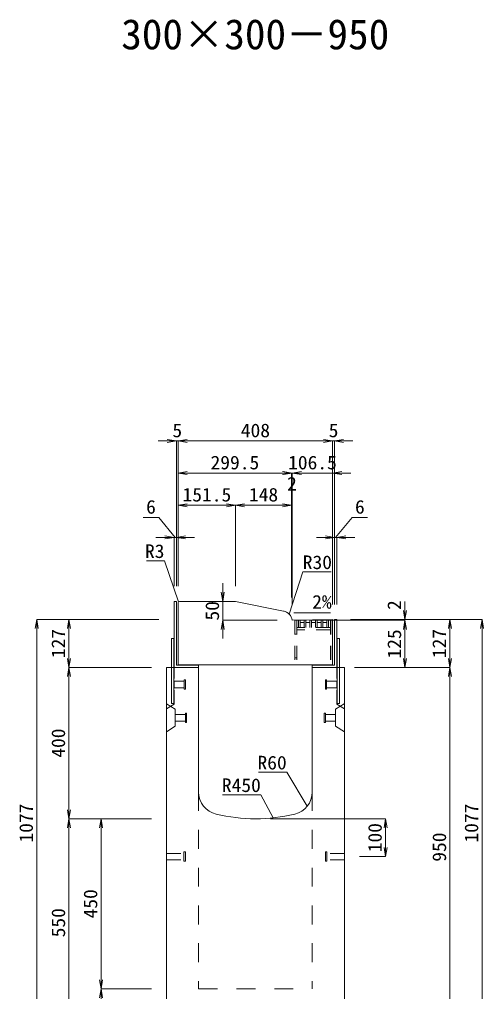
# Model space of a CAD drawing. Units: millimetres at full size. Extents: x -1809 to 57027, y -20349 to 17321.
# Drawn here: x 6276 to 7503, y -8503 to -5932 of the extents above; entities that cross this region are included whole.
import ezdxf
from ezdxf.enums import TextEntityAlignment as Align

# ---------------------------------------------------------------- set-up
doc = ezdxf.new("R2010")
doc.units = ezdxf.units.MM
doc.header["$LTSCALE"] = 50
for name, pattern in [('USER1', [2, 1, -1]), ('USER2', [1.35, 0.75, -0.6]), ('USER3', [1.35, 0.75, -0.6])]:
    doc.linetypes.add(name, pattern=pattern)
for name, color, linetype, lineweight in [('インサート', 3, 'USER2', 9), ('受枠', 3, 'Continuous', 5), ('寸法線', 7, 'Continuous', 13), ('引出線', 4, 'Continuous', 13), ('本体', 2, 'Continuous', 13), ('補助線', 8, 'Continuous', 13), ('ｸﾞﾚｰﾁﾝｸﾞ', 7, 'USER3', 9)]:
    doc.layers.add(name, color=color, linetype=linetype, lineweight=lineweight)
doc.layers.add('文字', color=7, linetype='Continuous')
doc.styles.add('ＭＳ 明朝', font='')
doc.styles.get('ＭＳ 明朝').set_extended_font_data('MS Mincho')

# ---------------------------------------------------------------- blocks, each defined once
blk = doc.blocks.new('open_arrow')
at = {"color": 0, "linetype": 'Continuous', "lineweight": -2}
blk.add_lwpolyline([(7.5, 1.25), (0, 0), (7.5, -1.25)], dxfattribs=at)

msp = doc.modelspace()

# ---------------------------------------------------------------- linework, layer by layer
at = {"layer": 'インサート'}
for p, q in [((6685, -7682.55), (6712, -7682.55)), ((6685, -7682.55), (6685, -7699.55)), ((6715, -7678.55), (6712, -7678.55)), ((6712, -7678.55), (6712, -7703.55)), ((6715, -7703.55), (6715, -7678.55)), ((7085, -7678.55), (7088, -7678.55)), ((7085, -7703.55), (7085, -7678.55)), ((7088, -7678.55), (7088, -7703.55)), ((7115, -7682.55), (7088, -7682.55)), ((7115, -7682.55), (7115, -7699.55)), ((6685, -7699.55), (6712, -7699.55)), ((6712, -7703.55), (6715, -7703.55)), ((7088, -7703.55), (7085, -7703.55)), ((7115, -7699.55), (7088, -7699.55)), ((6688.2, -7770.55), (6715.2, -7770.55)), ((6688.2, -7770.55), (6688.2, -7787.55)), ((6688.2, -7787.55), (6715.2, -7787.55)), ((6718.2, -7766.55), (6715.2, -7766.55)), ((6715.2, -7766.55), (6715.2, -7791.55)), ((6718.2, -7791.55), (6718.2, -7766.55)), ((7081.8, -7766.55), (7084.8, -7766.55)), ((7081.8, -7791.55), (7081.8, -7766.55)), ((7084.8, -7766.55), (7084.8, -7791.55)), ((7111.8, -7770.55), (7084.8, -7770.55)), ((7111.8, -7787.55), (7084.8, -7787.55)), ((7111.8, -7770.55), (7111.8, -7787.55)), ((6715.2, -7791.55), (6718.2, -7791.55)), ((7084.8, -7791.55), (7081.8, -7791.55)), ((6665, -8137.55), (6711, -8137.55)), ((6665, -8154.55), (6665, -8137.55)), ((6711, -8158.55), (6711, -8133.55)), ((6711, -8133.55), (6715, -8133.55)), ((6715, -8158.55), (6715, -8133.55)), ((7085, -8133.55), (7089, -8133.55)), ((7085, -8133.55), (7085, -8158.55)), ((7089, -8133.55), (7089, -8158.55)), ((7135, -8137.55), (7089, -8137.55)), ((7135, -8137.55), (7135, -8154.55)), ((6665, -8154.55), (6711, -8154.55)), ((6715, -8158.55), (6711, -8158.55)), ((7089, -8158.55), (7085, -8158.55)), ((7135, -8154.55), (7089, -8154.55))]:
    msp.add_line(p, q, dxfattribs=at)
at = {"layer": '受枠'}
for p, q in [((6685, -7471.05), (6685, -7646.05)), ((6685, -7471.05), (6691, -7471.05)), ((6685, -7471.05), (6691, -7471.05)), ((6691, -7471.05), (6691, -7640.05)), ((7109, -7519.06), (7109, -7640.05)), ((7109, -7519.06), (7115, -7519.06)), ((7115, -7646.05), (7115, -7519.06)), ((6678, -7741.05), (6678, -7569.06)), ((6684, -7569.06), (6678, -7569.06)), ((6684, -7741.05), (6684, -7569.06)), ((7116, -7741.05), (7116, -7569.06)), ((7116, -7569.06), (7122, -7569.06)), ((7122, -7741.05), (7122, -7569.06)), ((6750, -7646.05), (6685, -7646.05)), ((6691, -7640.05), (6750, -7640.05)), ((6750, -7646.05), (6750, -7640.05)), ((7050, -7640.05), (7050, -7646.05)), ((7050, -7640.05), (7109, -7640.05)), ((7050, -7646.05), (7050, -7640.05)), ((7115, -7646.05), (7050, -7646.05)), ((6684, -7741.05), (6678, -7741.05)), ((7116, -7741.05), (7122, -7741.05))]:
    msp.add_line(p, q, dxfattribs=at)
at = {"layer": '寸法線'}
for p, q in [((6744, -7046.93), (6643, -7046.93)), ((6691, -7431.03), (6691, -7046.93)), ((6696, -7431.03), (6696, -7046.93)), ((7104, -7046.93), (6696, -7046.93)), ((6696, -7431.03), (6696, -7046.93)), ((7056, -7046.93), (7157, -7046.93)), ((7104, -7479.23), (7104, -7046.93)), ((7104, -7479.23), (7104, -7046.93)), ((7109, -7479.04), (7109, -7046.93)), ((6995.51, -7131.93), (6696, -7131.93)), ((6696, -7431.03), (6696, -7131.93)), ((6947.51, -7131.93), (7045.44, -7131.93)), ((6949.44, -7131.93), (7152, -7131.93)), ((6995.51, -7461.09), (6995.51, -7131.93)), ((6995.51, -7461.09), (6995.51, -7131.93)), ((6997.44, -7481.08), (6997.44, -7131.93)), ((6997.44, -7481.08), (6997.44, -7131.93)), ((7104, -7479.23), (7104, -7131.93)), ((6696, -7216.93), (6847.5, -7216.93)), ((6696, -7431.03), (6696, -7216.93)), ((6847.5, -7431.03), (6847.5, -7216.93)), ((6847.5, -7216.93), (6995.51, -7216.93)), ((6847.5, -7431.03), (6847.5, -7216.93)), ((6995.51, -7461.09), (6995.51, -7216.93)), ((6644.67, -7249.13), (6603.44, -7249.13)), ((6688, -7301.93), (6644.67, -7249.13)), ((7112, -7301.93), (7155.33, -7249.13)), ((7155.33, -7249.13), (7196.56, -7249.13)), ((6739, -7301.93), (6637, -7301.93)), ((6685, -7431.03), (6685, -7301.93)), ((6691, -7431.03), (6691, -7301.93)), ((7061, -7301.93), (7163, -7301.93)), ((7109, -7479.04), (7109, -7301.93)), ((7115, -7479.04), (7115, -7301.93)), ((6813.83, -7569.11), (6813.83, -7423.05)), ((6813.83, -7471.05), (6807.48, -7471.05)), ((7294.94, -7569.1), (7294.94, -7471.25)), ((6322.06, -8596.05), (6322.06, -7519.05)), ((6644.98, -7519.05), (6322.06, -7519.05)), ((6407.06, -7519.05), (6407.06, -7646.05)), ((6644.98, -7519.05), (6407.06, -7519.05)), ((6957.42, -7521.11), (6813.83, -7521.11)), ((7044.46, -7521.1), (7294.94, -7521.1)), ((7044.46, -7521.1), (7294.94, -7521.1)), ((7151.02, -7519.25), (7294.94, -7519.25)), ((7155.02, -7519.06), (7413.78, -7519.06)), ((7155.02, -7519.06), (7498.78, -7519.06)), ((7294.94, -7646.05), (7294.94, -7521.1)), ((7413.78, -7519.06), (7413.78, -7646.05)), ((7498.78, -7519.06), (7498.78, -8596.05)), ((6624.98, -7646.05), (6407.06, -7646.05)), ((6407.06, -7646.05), (6407.06, -8046.05)), ((6624.98, -7646.05), (6407.06, -7646.05)), ((7162.02, -7646.05), (7294.94, -7646.05)), ((7175.02, -7646.05), (7413.78, -7646.05)), ((7175.02, -7646.05), (7413.78, -7646.05)), ((7413.78, -7646.05), (7413.78, -8596.05)), ((6624.98, -8046.05), (6407.06, -8046.05)), ((6407.06, -8596.05), (6407.06, -8046.05)), ((6624.98, -8046.05), (6407.06, -8046.05)), ((6492.06, -8046.05), (6492.06, -8496.05)), ((6624.98, -8046.05), (6492.06, -8046.05)), ((6940.02, -8046.05), (7243.78, -8046.05)), ((7243.78, -8046.05), (7243.78, -8146.05)), ((7175.02, -8146.05), (7243.78, -8146.05)), ((6624.98, -8496.05), (6492.06, -8496.05)), ((6492.06, -8496.05), (6492.06, -8596.05)), ((6624.98, -8496.05), (6492.06, -8496.05))]:
    msp.add_line(p, q, dxfattribs=at)
at = {"layer": '引出線'}
for points in [[(6696.88, -7471.93), (6659.65, -7363.53), (6611.92, -7363.53)], [(6989.42, -7505.21), (7025.11, -7392.88), (7099.79, -7392.88)], [(7001.31, -7501.75), (7050.05, -7501.21), (7098.81, -7501.21)], [(7037.07, -8012.74), (6982.66, -7922.84), (6907.98, -7922.84)], [(6946.44, -8043.65), (6914.22, -7982.51), (6813.21, -7982.51)]]:
    msp.add_lwpolyline(points, dxfattribs=at)
at = {"layer": '本体', "lineweight": 20}
for p, q in [((6696, -7474.05), (6696, -7639.05)), ((6847.5, -7471.05), (6698.95, -7471.05)), ((6973.81, -7496.66), (6847.5, -7471.05)), ((6997.44, -7521.1), (7104, -7519.25)), ((7104, -7639.05), (7104, -7519.25)), ((7104, -7639.05), (6696, -7639.05))]:
    msp.add_line(p, q, dxfattribs=at)
at = {"layer": '本体'}
for p, q in [((6665, -7646.05), (6665, -8596.05)), ((6665, -7646.05), (6750, -7646.05)), ((6750, -7646.05), (6750, -7975.53)), ((7050, -7646.05), (7050, -7975.53)), ((7050, -7646.05), (7135, -7646.05)), ((7135, -7646.05), (7135, -8596.05))]:
    msp.add_line(p, q, dxfattribs=at)
at = {"layer": '本体', "linetype": 'USER2', "lineweight": 9}
for p, q in [((6685, -7743.05), (6685, -7646.05)), ((7115, -7743.05), (7115, -7646.05)), ((6665, -7755.55), (6685, -7743.05)), ((7135, -7755.55), (7115, -7743.05))]:
    msp.add_line(p, q, dxfattribs=at)
at = {"layer": '本体', "lineweight": 9}
for p, q in [((6665, -7742.05), (6688.2, -7756.55)), ((6688.2, -7756.55), (6688.2, -7801.55)), ((7134.58, -7742.31), (7111.8, -7756.55)), ((7111.8, -7756.55), (7111.8, -7801.55)), ((6688.2, -7801.55), (6665, -7816.05)), ((7111.8, -7801.55), (7135, -7816.05))]:
    msp.add_line(p, q, dxfattribs=at)
at = {"layer": '本体', "linetype": 'USER1', "lineweight": 15}
for p, q in [((6750, -7975.53), (6750, -8496.05)), ((7050, -7975.53), (7050, -8496.05)), ((6750, -8496.05), (7050, -8496.05))]:
    msp.add_line(p, q, dxfattribs=at)
at = {"layer": '本体', "lineweight": 20}
for centre, radius, start, end in [((6699, -7474.05), 3, 90, 180), ((6967.85, -7526.06), 30, 9.51572, 78.54145)]:
    msp.add_arc(centre, radius, start, end, dxfattribs=at)
at = {"layer": '本体'}
for centre, radius, start, end in [((6810, -7975.53), 60, 180, 256.65764), ((6990, -7975.53), 60, 283.34236, 0), ((6900, -7596.05), 450, 256.65764, 283.34236)]:
    msp.add_arc(centre, radius, start, end, dxfattribs=at)
at = {"layer": '補助線'}
msp.add_line((6973.82, -7496.71), (6975.55, -7497.06), dxfattribs=at)
at = {"layer": 'ｸﾞﾚｰﾁﾝｸﾞ', "linetype": 'USER2', "lineweight": 5}
for p, q in [((7102.5, -7521.05), (7004.5, -7521.05)), ((7004.5, -7521.05), (7004.5, -7639.05)), ((7009, -7521.05), (7009, -7639.05)), ((7013.5, -7540.05), (7013.5, -7521.05)), ((7018, -7540.05), (7018, -7521.05)), ((7018, -7527.05), (7028.6, -7527.05)), ((7028.6, -7540.05), (7028.6, -7521.05)), ((7033.1, -7540.05), (7033.1, -7521.05)), ((7033.1, -7527.05), (7043.7, -7527.05)), ((7043.7, -7540.05), (7043.7, -7521.05)), ((7048.2, -7540.05), (7048.2, -7521.05)), ((7048.2, -7527.05), (7058.8, -7527.05)), ((7058.8, -7540.05), (7058.8, -7521.05)), ((7063.3, -7540.05), (7063.3, -7521.05)), ((7063.3, -7527.05), (7073.9, -7527.05)), ((7073.9, -7540.05), (7073.9, -7521.05)), ((7078.4, -7540.05), (7078.4, -7521.05)), ((7078.4, -7527.05), (7089, -7527.05)), ((7089, -7540.05), (7089, -7521.05)), ((7093.5, -7540.05), (7093.5, -7521.05)), ((7098, -7521.05), (7098, -7639.05)), ((7102.5, -7521.05), (7102.5, -7639.05)), ((7009, -7557.55), (7004.5, -7557.55)), ((7098, -7540.05), (7009, -7540.05)), ((7098, -7546.05), (7009, -7546.05)), ((7009, -7620.55), (7004.5, -7620.55))]:
    msp.add_line(p, q, dxfattribs=at)

# ---------------------------------------------------------------- block references
at = {"layer": '寸法線', "xscale": 3.2, "yscale": 3.2}
for p, rotation in [((6691, -7046.93), 180), ((7104, -7046.93), 180), ((7104, -7046.93), 180), ((6995.51, -7131.93), 180), ((6995.51, -7131.93), 180), ((6997.44, -7131.93), 180), ((6847.5, -7216.93), 180), ((6995.51, -7216.93), 180), ((6685, -7301.93), 180), ((7109, -7301.93), 180), ((6813.83, -7471.05), 90), ((7294.94, -7519.25), 90), ((6322.06, -7519.05), 270), ((6407.06, -7519.05), 270), ((6813.83, -7521.11), 270), ((7294.94, -7521.1), 270), ((7294.94, -7521.1), 270), ((7413.78, -7519.06), 270), ((7498.78, -7519.06), 270), ((6407.06, -7646.05), 90), ((7294.94, -7646.05), 90), ((7413.78, -7646.05), 90), ((6407.06, -7646.05), 270), ((7413.78, -7646.05), 270), ((6407.06, -8046.05), 90), ((6407.06, -8046.05), 270), ((6492.06, -8046.05), 270), ((7243.78, -8046.05), 270), ((7243.78, -8146.05), 90), ((6492.06, -8496.05), 90), ((6492.06, -8496.05), 270)]:
    msp.add_blockref('open_arrow', p, dxfattribs=dict(at, rotation=rotation))
for p in [(6696, -7046.93), (6696, -7046.93), (7109, -7046.93), (6696, -7131.93), (6997.44, -7131.93), (7104, -7131.93), (6696, -7216.93), (6847.5, -7216.93), (6691, -7301.93), (7115, -7301.93)]:
    msp.add_blockref('open_arrow', p, dxfattribs=at)
at = {"layer": '引出線', "xscale": 0.0533, "yscale": 0.0533}
for p, rotation in [((6696.88, -7471.93), 109), ((6989.42, -7505.21), 72.4), ((7001.31, -7501.75), 0.6), ((7037.07, -8012.74), 121.2), ((6946.44, -8043.65), 117.8)]:
    msp.add_blockref('open_arrow', p, dxfattribs=dict(at, rotation=rotation))

# ---------------------------------------------------------------- texts
at = {"layer": '寸法線', "style": 'ＭＳ 明朝', "width": 1.05}
for s, p in [('5', (6693.5, -7018.91)), ('408', (6900, -7018.91)), ('5', (7106.5, -7018.91)), ('299.5', (6845.75, -7103.91)), ('106.5', (7050.72, -7103.91)), ('2', (6996.47, -7159.95)), ('151.5', (6771.75, -7188.91)), ('148', (6921.5, -7188.91)), ('6', (6624.05, -7221.11)), ('6', (7175.95, -7221.11))]:
    msp.add_text(s, height=36.03, dxfattribs=at).set_placement(p, align=Align.MIDDLE_CENTER)
for s, p in [('50', (6785.81, -7496.08)), ('2', (7266.92, -7480.99)), ('127', (6379.04, -7582.55)), ('125', (7266.92, -7583.58)), ('127', (7385.76, -7582.56)), ('400', (6379.04, -7846.05)), ('1077', (6294.04, -8057.55)), ('1077', (7470.76, -8057.56)), ('100', (7215.76, -8096.05)), ('950', (7385.76, -8121.05)), ('450', (6464.04, -8271.05)), ('550', (6379.04, -8321.05))]:
    msp.add_text(s, height=36.03, rotation=90, dxfattribs=at).set_placement(p, align=Align.MIDDLE_CENTER)
at = {"layer": '引出線', "style": 'ＭＳ 明朝', "width": 1.05}
for s, p in [('R3', (6659.65, -7320.33)), ('R60', (6982.66, -7879.64)), ('R450', (6914.22, -7939.31))]:
    msp.add_text(s, height=36.03, dxfattribs=at).set_placement(p, align=Align.TOP_RIGHT)
for s, p in [('R30', (7025.11, -7349.68)), ('2%', (7050.05, -7454.3))]:
    msp.add_text(s, height=36.03, dxfattribs=at).set_placement(p, align=Align.TOP_LEFT)
at = {"layer": '文字', "style": 'ＭＳ 明朝'}
msp.add_text('300×300－950', height=80.06, dxfattribs=at).set_placement((6899.52, -5971.03), align=Align.MIDDLE_CENTER)

doc.saveas('drawing.dxf')
